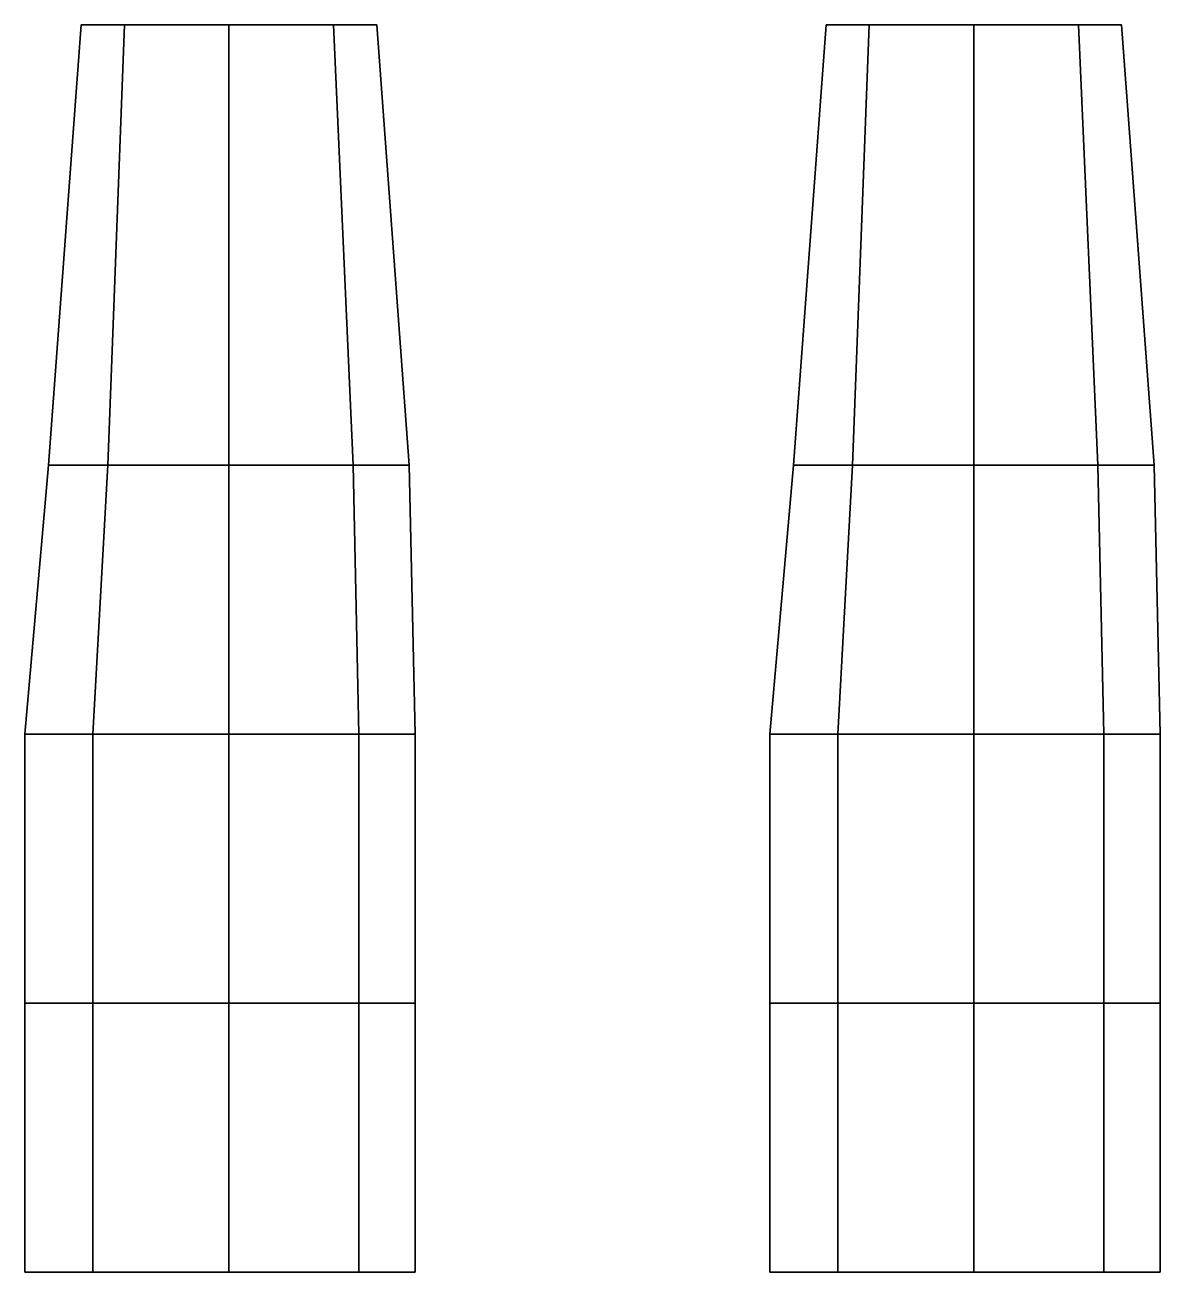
# Model space of a CAD drawing. Extents: x -2.52 to 1.32, y 0 to 4.22.
import ezdxf

# ---------------------------------------------------------------- set-up
doc = ezdxf.new("R2010")
doc.units = 0
doc.layers.add('SLEEVE', color=5, linetype='CONTINUOUS')

msp = doc.modelspace()

# ---------------------------------------------------------------- linework, layer by layer
at = {"layer": 'SLEEVE'}
for points in [[(-2.44, 2.73), (-2.24, 2.73, 0.44), (-2.1836, 4.22, 0.3536), (-2.33, 4.22)], [(-2.24, 2.73, -0.79), (-2.44, 2.73), (-2.33, 4.22), (-2.1836, 4.22, -0.3536)], [(-1.83, 2.73, -1.07), (-2.24, 2.73, -0.79), (-2.1836, 4.22, -0.3536), (-1.83, 4.22, -0.5)], [(-2.24, 2.73, 0.44), (-1.83, 2.73, 0.62), (-1.83, 4.22, 0.5), (-2.1836, 4.22, 0.3536)], [(-1.41, 2.73, -0.79), (-1.83, 2.73, -1.07), (-1.83, 4.22, -0.5), (-1.4764, 4.22, -0.3536)], [(-1.83, 2.73, 0.62), (-1.41, 2.73, 0.44), (-1.4764, 4.22, 0.3536), (-1.83, 4.22, 0.5)], [(-1.41, 2.73, 0.44), (-1.22, 2.73), (-1.33, 4.22), (-1.4764, 4.22, 0.3536)], [(-1.22, 2.73), (-1.41, 2.73, -0.79), (-1.4764, 4.22, -0.3536), (-1.33, 4.22)], [(0.08, 2.73), (0.28, 2.73, 0.44), (0.3364, 4.22, 0.3536), (0.19, 4.22)], [(0.28, 2.73, -0.79), (0.08, 2.73), (0.19, 4.22), (0.3364, 4.22, -0.3536)], [(0.69, 2.73, -1.07), (0.28, 2.73, -0.79), (0.3364, 4.22, -0.3536), (0.69, 4.22, -0.5)], [(0.28, 2.73, 0.44), (0.69, 2.73, 0.62), (0.69, 4.22, 0.5), (0.3364, 4.22, 0.3536)], [(1.11, 2.73, -0.79), (0.69, 2.73, -1.07), (0.69, 4.22, -0.5), (1.0436, 4.22, -0.3536)], [(0.69, 2.73, 0.62), (1.11, 2.73, 0.44), (1.0436, 4.22, 0.3536), (0.69, 4.22, 0.5)], [(1.11, 2.73, 0.44), (1.3, 2.73), (1.19, 4.22), (1.0436, 4.22, 0.3536)], [(1.3, 2.73), (1.11, 2.73, -0.79), (1.0436, 4.22, -0.3536), (1.19, 4.22)], [(-2.52, 1.82), (-2.29, 1.82, 0.51), (-2.24, 2.73, 0.44), (-2.44, 2.73)], [(-2.29, 1.82, -0.79), (-2.52, 1.82), (-2.44, 2.73), (-2.24, 2.73, -0.79)], [(-1.83, 1.82, -1.07), (-2.29, 1.82, -0.79), (-2.24, 2.73, -0.79), (-1.83, 2.73, -1.07)], [(-2.29, 1.82, 0.51), (-1.83, 1.82, 0.73), (-1.83, 2.73, 0.62), (-2.24, 2.73, 0.44)], [(-1.39, 1.82, -0.79), (-1.83, 1.82, -1.07), (-1.83, 2.73, -1.07), (-1.41, 2.73, -0.79)], [(-1.83, 1.82, 0.73), (-1.39, 1.82, 0.51), (-1.41, 2.73, 0.44), (-1.83, 2.73, 0.62)], [(-1.39, 1.82, 0.51), (-1.2, 1.82), (-1.22, 2.73), (-1.41, 2.73, 0.44)], [(-1.2, 1.82), (-1.39, 1.82, -0.79), (-1.41, 2.73, -0.79), (-1.22, 2.73)], [(0, 1.82), (0.23, 1.82, 0.51), (0.28, 2.73, 0.44), (0.08, 2.73)], [(0.23, 1.82, -0.79), (0, 1.82), (0.08, 2.73), (0.28, 2.73, -0.79)], [(0.69, 1.82, -1.07), (0.23, 1.82, -0.79), (0.28, 2.73, -0.79), (0.69, 2.73, -1.07)], [(0.23, 1.82, 0.51), (0.69, 1.82, 0.73), (0.69, 2.73, 0.62), (0.28, 2.73, 0.44)], [(1.13, 1.82, -0.79), (0.69, 1.82, -1.07), (0.69, 2.73, -1.07), (1.11, 2.73, -0.79)], [(0.69, 1.82, 0.73), (1.13, 1.82, 0.51), (1.11, 2.73, 0.44), (0.69, 2.73, 0.62)], [(1.13, 1.82, 0.51), (1.32, 1.82), (1.3, 2.73), (1.11, 2.73, 0.44)], [(1.32, 1.82), (1.13, 1.82, -0.79), (1.11, 2.73, -0.79), (1.3, 2.73)], [(-2.52, 0.91), (-2.29, 0.91, 0.85), (-2.29, 1.82, 0.51), (-2.52, 1.82)], [(-2.29, 0.91, -0.79), (-2.52, 0.91), (-2.52, 1.82), (-2.29, 1.82, -0.79)], [(-1.83, 0.91, -1.07), (-2.29, 0.91, -0.79), (-2.29, 1.82, -0.79), (-1.83, 1.82, -1.07)], [(-2.29, 0.91, 0.85), (-1.83, 0.91, 1.4), (-1.83, 1.82, 0.73), (-2.29, 1.82, 0.51)], [(-1.39, 0.91, -0.79), (-1.83, 0.91, -1.07), (-1.83, 1.82, -1.07), (-1.39, 1.82, -0.79)], [(-1.83, 0.91, 1.4), (-1.39, 0.91, 0.85), (-1.39, 1.82, 0.51), (-1.83, 1.82, 0.73)], [(-1.39, 0.91, 0.85), (-1.2, 0.91), (-1.2, 1.82), (-1.39, 1.82, 0.51)], [(-1.2, 0.91), (-1.39, 0.91, -0.79), (-1.39, 1.82, -0.79), (-1.2, 1.82)], [(0, 0.91), (0.23, 0.91, 0.85), (0.23, 1.82, 0.51), (0, 1.82)], [(0.23, 0.91, -0.79), (0, 0.91), (0, 1.82), (0.23, 1.82, -0.79)], [(0.69, 0.91, -1.07), (0.23, 0.91, -0.79), (0.23, 1.82, -0.79), (0.69, 1.82, -1.07)], [(0.23, 0.91, 0.85), (0.69, 0.91, 1.4), (0.69, 1.82, 0.73), (0.23, 1.82, 0.51)], [(1.13, 0.91, -0.79), (0.69, 0.91, -1.07), (0.69, 1.82, -1.07), (1.13, 1.82, -0.79)], [(0.69, 0.91, 1.4), (1.13, 0.91, 0.85), (1.13, 1.82, 0.51), (0.69, 1.82, 0.73)], [(1.13, 0.91, 0.85), (1.32, 0.91), (1.32, 1.82), (1.13, 1.82, 0.51)], [(1.32, 0.91), (1.13, 0.91, -0.79), (1.13, 1.82, -0.79), (1.32, 1.82)], [(-2.52, 0), (-2.29, 0, 0.82), (-2.29, 0.91, 0.85), (-2.52, 0.91)], [(-2.29, 0, -0.79), (-2.52, 0), (-2.52, 0.91), (-2.29, 0.91, -0.79)], [(-1.83, 0, -1.07), (-2.29, 0, -0.79), (-2.29, 0.91, -0.79), (-1.83, 0.91, -1.07)], [(-2.29, 0, 0.82), (-1.83, 0, 1.3), (-1.83, 0.91, 1.4), (-2.29, 0.91, 0.85)], [(-1.39, 0, -0.79), (-1.83, 0, -1.07), (-1.83, 0.91, -1.07), (-1.39, 0.91, -0.79)], [(-1.83, 0, 1.3), (-1.39, 0, 0.82), (-1.39, 0.91, 0.85), (-1.83, 0.91, 1.4)], [(-1.39, 0, 0.82), (-1.2, 0), (-1.2, 0.91), (-1.39, 0.91, 0.85)], [(-1.2, 0), (-1.39, 0, -0.79), (-1.39, 0.91, -0.79), (-1.2, 0.91)], [(0, 0), (0.23, 0, 0.82), (0.23, 0.91, 0.85), (0, 0.91)], [(0.23, 0, -0.79), (0, 0), (0, 0.91), (0.23, 0.91, -0.79)], [(0.69, 0, -1.07), (0.23, 0, -0.79), (0.23, 0.91, -0.79), (0.69, 0.91, -1.07)], [(0.23, 0, 0.82), (0.69, 0, 1.3), (0.69, 0.91, 1.4), (0.23, 0.91, 0.85)], [(1.13, 0, -0.79), (0.69, 0, -1.07), (0.69, 0.91, -1.07), (1.13, 0.91, -0.79)], [(0.69, 0, 1.3), (1.13, 0, 0.82), (1.13, 0.91, 0.85), (0.69, 0.91, 1.4)], [(1.13, 0, 0.82), (1.32, 0), (1.32, 0.91), (1.13, 0.91, 0.85)], [(1.32, 0), (1.13, 0, -0.79), (1.13, 0.91, -0.79), (1.32, 0.91)]]:
    msp.add_3dface(points, dxfattribs=at)

doc.saveas('drawing.dxf')
